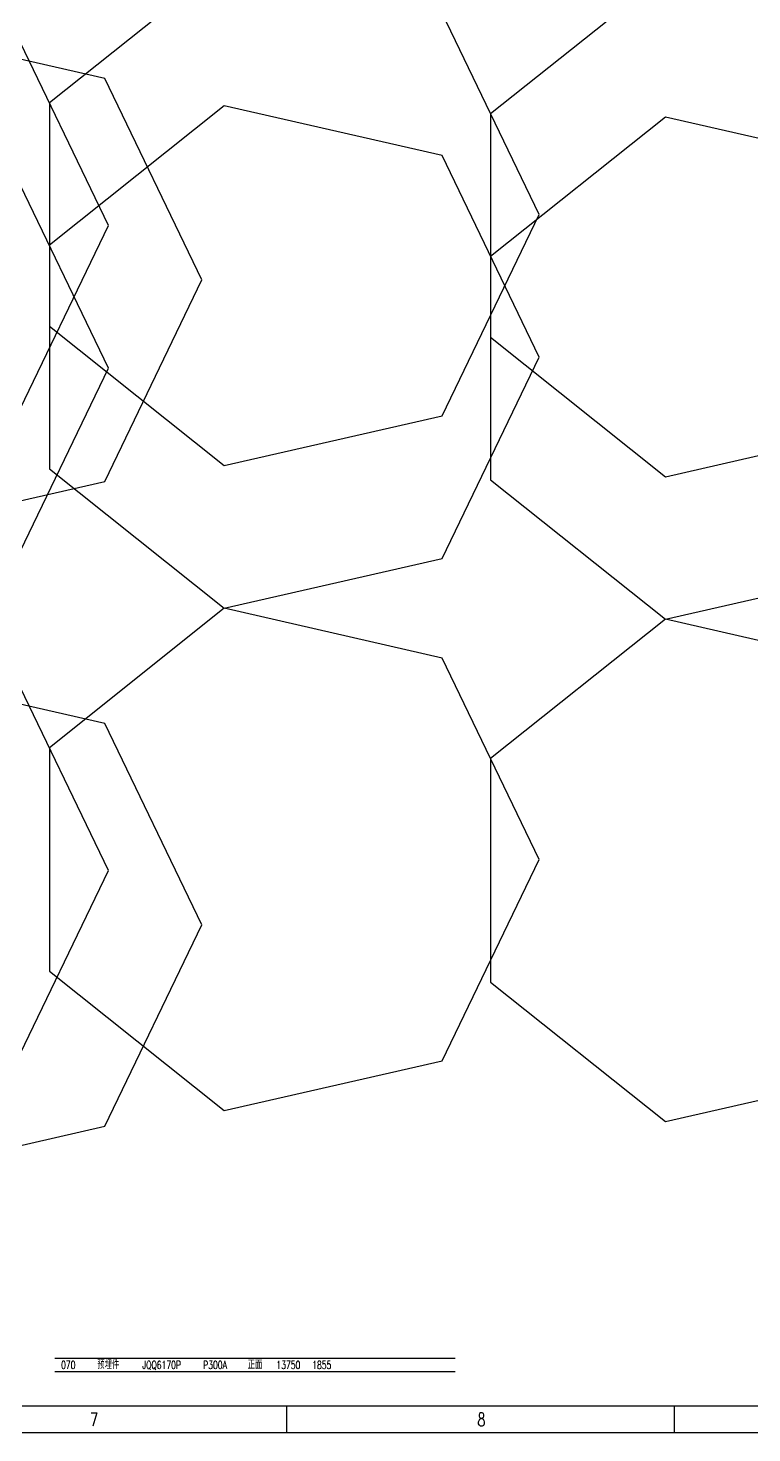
# Model space of a CAD drawing. Extents: x 289831 to 409659, y -93974 to -72949.
# Drawn here: x 396098 to 402878, y -93974 to -80811 of the extents above; entities that cross this region are included whole.
import ezdxf
from ezdxf.enums import TextEntityAlignment as Align

# ---------------------------------------------------------------- set-up
doc = ezdxf.new("R2010")
doc.units = 0
doc.layers.get('0').update_dxf_attribs({"linetype": 'CONTINUOUS'})
for name, color, linetype in [('B版云线202106', 2, 'CONTINUOUS'), ('NHJJJP_CenterLine', 7, 'CONTINUOUS'), ('NHJTTT_OpenLine', 7, 'CONTINUOUS')]:
    doc.layers.add(name, color=color, linetype=linetype)
doc.styles.add('HZ', font='TXT.shx', dxfattribs={"width": 0.7, "bigfont": 'hz.shx'})
doc.styles.add('RH', font='romans.shx', dxfattribs={"width": 0.7, "bigfont": 'hz.shx'})

# ---------------------------------------------------------------- blocks, each defined once
blk = doc.blocks.new('tk1')
blk.add_lwpolyline([(46134, -541818), (82432, -541818), (82432, -562343), (46134, -562343)], close=True)
at = {"color": 4, "flags": 128}
for points in [[(71544, -562343), (71544, -562593)], [(75174, -562343), (75174, -562593)], [(82684, -562593), (45509, -562593)]]:
    blk.add_lwpolyline(points, dxfattribs=at)
at = {"color": 0, "style": 'HZ', "width": 0.7}
for s, p in [('7', (69702, -562530)), ('8', (73332, -562530))]:
    blk.add_text(s, height=125, dxfattribs=at).set_placement(p)

msp = doc.modelspace()

# ---------------------------------------------------------------- linework, layer by layer
for points in [[(372484, -72949), (409659, -72949), (409659, -93974), (372484, -93974)], [(400885, -82557), (399977, -80670), (397935, -80204), (396297, -81510), (396297, -83604), (397935, -84910), (399977, -84444)], [(396851, -82661), (395943, -80773), (393901, -80307), (392263, -81613), (392263, -83708), (393901, -85014), (395943, -84548)], [(405019, -82661), (404111, -80773), (402069, -80307), (400431, -81613), (400431, -83708), (402069, -85014), (404111, -84548)], [(397725, -83171), (396816, -81283), (394774, -80817), (393136, -82123), (393136, -84218), (394774, -85524), (396816, -85058)], [(400885, -83893), (399977, -82006), (397935, -81540), (396297, -82846), (396297, -84941), (397935, -86247), (399977, -85781)], [(396851, -83997), (395943, -82110), (393901, -81644), (392263, -82950), (392263, -85044), (393901, -86350), (395943, -85884)], [(405019, -83997), (404111, -82110), (402069, -81644), (400431, -82950), (400431, -85044), (402069, -86350), (404111, -85884)], [(400885, -88600), (399977, -86713), (397935, -86247), (396297, -87553), (396297, -89647), (397935, -90953), (399977, -90487)], [(396851, -88703), (395943, -86816), (393901, -86350), (392263, -87656), (392263, -89751), (393901, -91057), (395943, -90591)], [(405019, -88703), (404111, -86816), (402069, -86350), (400431, -87656), (400431, -89751), (402069, -91057), (404111, -90591)], [(397725, -89213), (396816, -87326), (394774, -86860), (393136, -88166), (393136, -90261), (394774, -91567), (396816, -91101)]]:
    msp.add_lwpolyline(points, close=True)
at = {"layer": 'NHJJJP_CenterLine', "color": 1}
for p, q in [((396349, -93274), (400099, -93274)), ((396349, -93399), (400099, -93399))]:
    msp.add_line(p, q, dxfattribs=at)

# ---------------------------------------------------------------- block references
at = {"layer": 'B版云线202106'}
msp.add_blockref('tk1', (326975, 468619), dxfattribs=at)

# ---------------------------------------------------------------- texts
at = {"layer": 'NHJTTT_OpenLine', "color": 3, "style": 'RH', "width": 0.7}
for s, p in [('070', (396474, -93337)), ('预埋件', (396849, -93337)), ('JQQ6170P', (397349, -93337)), ('P300A', (397849, -93337)), ('正面', (398224, -93337)), ('13750', (398536, -93337)), ('1855', (398849, -93337))]:
    msp.add_text(s, height=75, dxfattribs=at).set_placement(p, align=Align.MIDDLE_CENTER)

doc.saveas('drawing.dxf')
